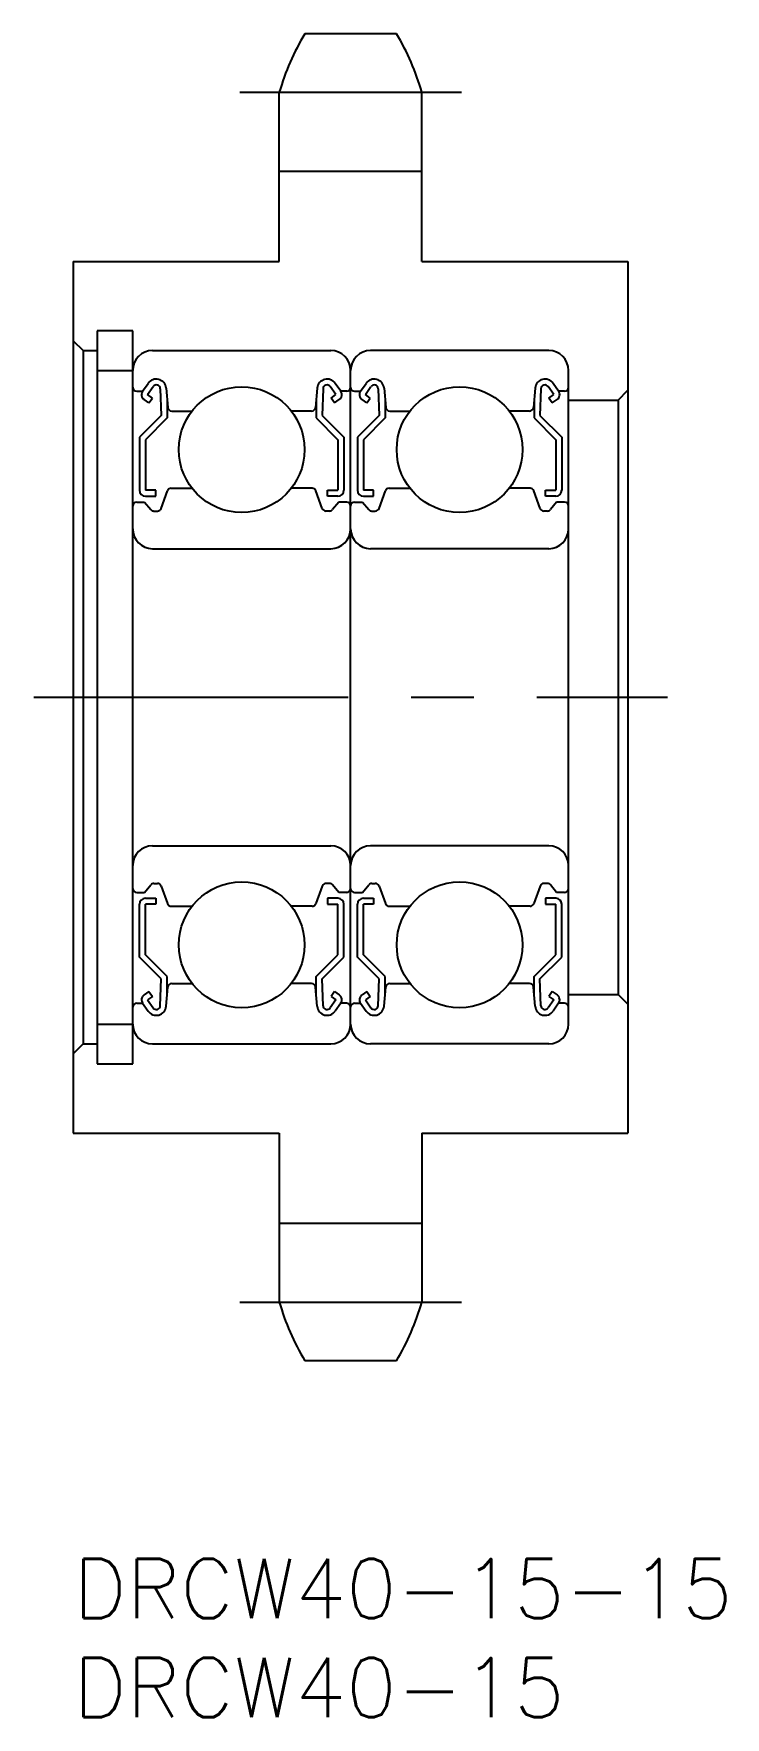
# Model space of a CAD drawing. Extents: x -2 to 32.9, y -8 to 77.
import ezdxf

# ---------------------------------------------------------------- set-up
doc = ezdxf.new("R2010")
doc.units = 0
doc.header["$LTSCALE"] = 0.5
doc.linetypes.add('CENTER', pattern=[50.8, 31.75, -6.35, 6.35, -6.35])
doc.layers.get('0').update_dxf_attribs({"linetype": 'CONTINUOUS'})
for name, color, linetype in [('MSM_CENTER', 1, 'CENTER'), ('MSM_CONTINUOUS', 7, 'CONTINUOUS'), ('MSM_PART_NUMBER', 7, 'CONTINUOUS')]:
    doc.layers.add(name, color=color, linetype=linetype)
doc.styles.get("Standard").update_dxf_attribs({"font": 'txt.shx', "height": 3, "bigfont": 'bigfont.shx'})

# ---------------------------------------------------------------- blocks, each defined once
blk = doc.blocks.new('*U2')
at = {"layer": 'MSM_PART_NUMBER'}
blk.add_text('DRCW40-15-15', height=3, dxfattribs=at).set_placement((0, -3))
blk = doc.blocks.new('*U3')
at = {"layer": 'MSM_PART_NUMBER'}
blk.add_text('DRCW40-15', height=3, dxfattribs=at).set_placement((0, -8))

msp = doc.modelspace()

# ---------------------------------------------------------------- linework, layer by layer
for p, q in [((3, 43.5), (3, 43.5)), ((25, 43.5), (25, 43.5))]:
    msp.add_line(p, q)
at = {"layer": 'MSM_CENTER'}
for p, q in [((8.4, 74.04), (19.6, 74.04)), ((-2, 43.5), (30, 43.5)), ((8.4, 12.96), (19.6, 12.96))]:
    msp.add_line(p, q, dxfattribs=at)
at = {"layer": 'MSM_CONTINUOUS'}
for p, q in [((16.311, 77), (11.689, 77)), ((10.4, 65.5), (10.4, 74.04)), ((17.6, 65.5), (17.6, 74.04)), ((10.4, 70.06), (17.6, 70.06)), ((0, 65.5), (10.4, 65.5)), ((0, 65.5), (0, 21.5)), ((17.6, 65.5), (28, 65.5)), ((28, 65.5), (28, 21.5)), ((0, 61.5), (0.5, 61)), ((1.2, 62), (1.2, 25)), ((3, 62), (1.2, 62)), ((3, 25), (3, 62)), ((0.5, 61), (0.5, 26)), ((0.5, 61), (1.2, 61)), ((4, 61), (13, 61)), ((24, 61), (15, 61)), ((1.2, 60), (3, 60)), ((14, 27), (14, 60)), ((25, 27), (25, 60)), ((3.2, 58.95), (3.5, 58.95)), ((3.5, 58.95), (3.779, 59.347)), ((3.746, 58.778), (4.028, 59.18)), ((3.991, 58.605), (3.746, 58.778)), ((4.392, 59.073), (4.442, 57.724)), ((4.686, 59.104), (4.772, 58.132)), ((12.314, 59.104), (12.228, 58.132)), ((12.608, 59.073), (12.558, 57.724)), ((13.254, 58.778), (12.972, 59.18)), ((13.009, 58.605), (13.254, 58.778)), ((13.5, 58.95), (13.221, 59.347)), ((13.8, 58.95), (13.5, 58.95)), ((14.2, 58.95), (14.5, 58.95)), ((14.5, 58.95), (14.779, 59.347)), ((14.746, 58.778), (15.028, 59.18)), ((14.991, 58.605), (14.746, 58.778)), ((15.392, 59.073), (15.442, 57.724)), ((15.686, 59.104), (15.772, 58.132)), ((23.314, 59.104), (23.228, 58.132)), ((23.608, 59.073), (23.558, 57.724)), ((24.254, 58.778), (23.972, 59.18)), ((24.009, 58.605), (24.254, 58.778)), ((24.5, 58.95), (24.221, 59.347)), ((24.8, 58.95), (24.5, 58.95)), ((27.5, 58.5), (28, 59)), ((3.819, 58.36), (3.574, 58.532)), ((3.819, 58.36), (3.991, 58.605)), ((4.742, 58.471), (4.742, 57.6)), ((4.971, 57.95), (5.994, 57.95)), ((12.029, 57.95), (11.006, 57.95)), ((12.258, 58.471), (12.258, 57.6)), ((13.181, 58.36), (13.009, 58.605)), ((13.181, 58.36), (13.426, 58.532)), ((14.819, 58.36), (14.574, 58.532)), ((14.819, 58.36), (14.991, 58.605)), ((15.742, 58.471), (15.742, 57.6)), ((15.971, 57.95), (16.994, 57.95)), ((23.029, 57.95), (22.006, 57.95)), ((23.258, 58.471), (23.258, 57.6)), ((24.181, 58.36), (24.009, 58.605)), ((24.181, 58.36), (24.426, 58.532)), ((25, 58.5), (27.5, 58.5)), ((27.5, 58.5), (27.5, 28.5)), ((4.442, 57.724), (3.342, 56.624)), ((4.742, 57.6), (3.642, 56.5)), ((12.258, 57.6), (13.358, 56.5)), ((12.558, 57.724), (13.658, 56.624)), ((15.442, 57.724), (14.342, 56.624)), ((15.742, 57.6), (14.642, 56.5)), ((23.258, 57.6), (24.358, 56.5)), ((23.558, 57.724), (24.658, 56.624)), ((3.342, 56.624), (3.342, 53.95)), ((3.642, 56.5), (3.642, 53.95)), ((13.358, 56.5), (13.358, 53.95)), ((13.658, 56.624), (13.658, 53.95)), ((14.342, 56.624), (14.342, 53.95)), ((14.642, 56.5), (14.642, 53.95)), ((24.358, 56.5), (24.358, 53.95)), ((24.658, 56.624), (24.658, 53.95)), ((4.162, 53.95), (3.642, 53.95)), ((3.642, 53.65), (4.162, 53.65)), ((4.162, 53.65), (4.162, 53.95)), ((4.434, 53.031), (4.757, 53.918)), ((4.945, 54.05), (5.994, 54.05)), ((12.055, 54.05), (11.006, 54.05)), ((12.566, 53.031), (12.243, 53.918)), ((12.838, 53.65), (12.838, 53.95)), ((12.838, 53.95), (13.358, 53.95)), ((13.358, 53.65), (12.838, 53.65)), ((15.162, 53.95), (14.642, 53.95)), ((14.642, 53.65), (15.162, 53.65)), ((15.162, 53.65), (15.162, 53.95)), ((15.434, 53.031), (15.757, 53.918)), ((15.945, 54.05), (16.994, 54.05)), ((23.055, 54.05), (22.006, 54.05)), ((23.566, 53.031), (23.243, 53.918)), ((23.838, 53.65), (23.838, 53.95)), ((23.838, 53.95), (24.358, 53.95)), ((24.358, 53.65), (23.838, 53.65)), ((3.2, 53.35), (3.6, 53.35)), ((3.6, 53.35), (3.918, 52.971)), ((4.071, 52.9), (4.246, 52.9)), ((12.929, 52.9), (12.754, 52.9)), ((13.4, 53.35), (13.082, 52.971)), ((13.8, 53.35), (13.4, 53.35)), ((14.2, 53.35), (14.6, 53.35)), ((14.6, 53.35), (14.918, 52.971)), ((15.071, 52.9), (15.246, 52.9)), ((23.929, 52.9), (23.754, 52.9)), ((24.4, 53.35), (24.082, 52.971)), ((24.8, 53.35), (24.4, 53.35)), ((4, 51), (13, 51)), ((24, 51), (15, 51)), ((4, 36), (13, 36)), ((24, 36), (15, 36)), ((3.6, 33.65), (3.918, 34.029)), ((4.071, 34.1), (4.246, 34.1)), ((12.929, 34.1), (12.754, 34.1)), ((13.4, 33.65), (13.082, 34.029)), ((14.6, 33.65), (14.918, 34.029)), ((15.071, 34.1), (15.246, 34.1)), ((23.929, 34.1), (23.754, 34.1)), ((24.4, 33.65), (24.082, 34.029)), ((3.2, 33.65), (3.6, 33.65)), ((3.642, 33.35), (4.162, 33.35)), ((4.162, 33.35), (4.162, 33.05)), ((4.434, 33.969), (4.757, 33.082)), ((12.566, 33.969), (12.243, 33.082)), ((13.358, 33.35), (12.838, 33.35)), ((12.838, 33.35), (12.838, 33.05)), ((13.8, 33.65), (13.4, 33.65)), ((14.2, 33.65), (14.6, 33.65)), ((14.642, 33.35), (15.162, 33.35)), ((15.162, 33.35), (15.162, 33.05)), ((15.434, 33.969), (15.757, 33.082)), ((23.566, 33.969), (23.243, 33.082)), ((23.838, 33.35), (23.838, 33.05)), ((24.358, 33.35), (23.838, 33.35)), ((24.8, 33.65), (24.4, 33.65)), ((3.342, 30.376), (3.342, 33.05)), ((3.642, 30.5), (3.642, 33.05)), ((4.162, 33.05), (3.642, 33.05)), ((4.945, 32.95), (5.994, 32.95)), ((12.055, 32.95), (11.006, 32.95)), ((12.838, 33.05), (13.358, 33.05)), ((13.358, 30.5), (13.358, 33.05)), ((13.658, 30.376), (13.658, 33.05)), ((14.342, 30.376), (14.342, 33.05)), ((14.642, 30.5), (14.642, 33.05)), ((15.162, 33.05), (14.642, 33.05)), ((15.945, 32.95), (16.994, 32.95)), ((23.055, 32.95), (22.006, 32.95)), ((23.838, 33.05), (24.358, 33.05)), ((24.358, 30.5), (24.358, 33.05)), ((24.658, 30.376), (24.658, 33.05)), ((4.442, 29.276), (3.342, 30.376)), ((4.742, 29.4), (3.642, 30.5)), ((12.258, 29.4), (13.358, 30.5)), ((12.558, 29.276), (13.658, 30.376)), ((15.442, 29.276), (14.342, 30.376)), ((15.742, 29.4), (14.642, 30.5)), ((23.258, 29.4), (24.358, 30.5)), ((23.558, 29.276), (24.658, 30.376)), ((4.392, 27.927), (4.442, 29.276)), ((4.742, 28.529), (4.742, 29.4)), ((4.971, 29.05), (5.994, 29.05)), ((12.029, 29.05), (11.006, 29.05)), ((12.258, 28.529), (12.258, 29.4)), ((12.608, 27.927), (12.558, 29.276)), ((15.392, 27.927), (15.442, 29.276)), ((15.742, 28.529), (15.742, 29.4)), ((15.971, 29.05), (16.994, 29.05)), ((23.029, 29.05), (22.006, 29.05)), ((23.258, 28.529), (23.258, 29.4)), ((23.608, 27.927), (23.558, 29.276)), ((3.2, 28.05), (3.5, 28.05)), ((3.5, 28.05), (3.779, 27.653)), ((3.819, 28.64), (3.574, 28.468)), ((3.991, 28.395), (3.746, 28.222)), ((3.746, 28.222), (4.028, 27.82)), ((3.819, 28.64), (3.991, 28.395)), ((4.686, 27.896), (4.772, 28.868)), ((12.314, 27.896), (12.228, 28.868)), ((13.254, 28.222), (12.972, 27.82)), ((13.181, 28.64), (13.009, 28.395)), ((13.009, 28.395), (13.254, 28.222)), ((13.181, 28.64), (13.426, 28.468)), ((13.5, 28.05), (13.221, 27.653)), ((13.8, 28.05), (13.5, 28.05)), ((14.2, 28.05), (14.5, 28.05)), ((14.5, 28.05), (14.779, 27.653)), ((14.819, 28.64), (14.574, 28.468)), ((14.991, 28.395), (14.746, 28.222)), ((14.746, 28.222), (15.028, 27.82)), ((14.819, 28.64), (14.991, 28.395)), ((15.686, 27.896), (15.772, 28.868)), ((23.314, 27.896), (23.228, 28.868)), ((24.254, 28.222), (23.972, 27.82)), ((24.181, 28.64), (24.009, 28.395)), ((24.009, 28.395), (24.254, 28.222)), ((24.181, 28.64), (24.426, 28.468)), ((24.5, 28.05), (24.221, 27.653)), ((24.8, 28.05), (24.5, 28.05)), ((25, 28.5), (27.5, 28.5)), ((27.5, 28.5), (28, 28)), ((1.2, 27), (3, 27)), ((0, 25.5), (0.5, 26)), ((0.5, 26), (1.2, 26)), ((4, 26), (13, 26)), ((24, 26), (15, 26)), ((1.2, 25), (3, 25)), ((0, 21.5), (10.4, 21.5)), ((10.4, 21.5), (10.4, 12.96)), ((17.6, 21.5), (17.6, 12.96)), ((17.6, 21.5), (28, 21.5)), ((10.4, 16.94), (17.6, 16.94)), ((16.311, 10), (11.689, 10))]:
    msp.add_line(p, q, dxfattribs=at)
for centre in [(8.5, 56), (19.5, 56), (8.5, 31), (19.5, 31)]:
    msp.add_circle(centre, 3.175, dxfattribs=at)
for centre, radius, start, end in [((22.506, 70.529), 12.605, 149.11221, 163.82779), ((5.494, 70.529), 12.605, 16.17221, 30.88779), ((4, 60), 1, 90, 180), ((13, 60), 1, 0, 90), ((15, 60), 1, 90, 180), ((24, 60), 1, 0, 90), ((4.188, 59.06), 0.5, 5.06502, 144.93555), ((12.812, 59.06), 0.5, 35.06445, 174.93498), ((15.188, 59.06), 0.5, 5.06502, 144.93555), ((23.812, 59.06), 0.5, 35.06445, 174.93498), ((3.2, 59.15), 0.2, 180, 270), ((3.745, 58.777), 0.3, 144.93555, 235.03769), ((4.192, 59.065), 0.2, 2.13118, 144.93675), ((12.808, 59.065), 0.2, 35.06325, 177.86882), ((13.255, 58.777), 0.3, 304.96231, 35.06445), ((13.8, 59.15), 0.2, 270, 0), ((14.2, 59.15), 0.2, 180, 270), ((14.745, 58.777), 0.3, 144.93555, 235.03769), ((15.192, 59.065), 0.2, 2.13118, 144.93675), ((23.808, 59.065), 0.2, 35.06325, 177.86882), ((24.255, 58.777), 0.3, 304.96231, 35.06445), ((24.8, 59.15), 0.2, 270, 0), ((4.971, 58.15), 0.2, 185.06502, 270), ((12.029, 58.15), 0.2, 270, 354.93498), ((15.971, 58.15), 0.2, 185.06502, 270), ((23.029, 58.15), 0.2, 270, 354.93498), ((3.642, 53.95), 0.3, 180, 270), ((4.945, 53.85), 0.2, 90, 159.97033), ((12.055, 53.85), 0.2, 20.02967, 90), ((13.358, 53.95), 0.3, 270, 0), ((14.642, 53.95), 0.3, 180, 270), ((15.945, 53.85), 0.2, 90, 159.97033), ((23.055, 53.85), 0.2, 20.02967, 90), ((24.358, 53.95), 0.3, 270, 0), ((3.2, 53.15), 0.2, 90, 180), ((4.071, 53.1), 0.2, 219.99699, 270), ((4.246, 53.1), 0.2, 270, 339.97033), ((12.754, 53.1), 0.2, 200.02967, 270), ((12.929, 53.1), 0.2, 270, 320.00301), ((13.8, 53.15), 0.2, 0, 90), ((14.2, 53.15), 0.2, 90, 180), ((15.071, 53.1), 0.2, 219.99699, 270), ((15.246, 53.1), 0.2, 270, 339.97033), ((23.754, 53.1), 0.2, 200.02967, 270), ((23.929, 53.1), 0.2, 270, 320.00301), ((24.8, 53.15), 0.2, 0, 90), ((4, 52), 1, 180, 270), ((13, 52), 1, 270, 0), ((15, 52), 1, 180, 270), ((24, 52), 1, 270, 0), ((4, 35), 1, 90, 180), ((13, 35), 1, 360, 90), ((15, 35), 1, 90, 180), ((24, 35), 1, 0, 90), ((4.071, 33.9), 0.2, 90, 140.00301), ((4.246, 33.9), 0.2, 20.02967, 90), ((12.754, 33.9), 0.2, 90, 159.97033), ((12.929, 33.9), 0.2, 39.99699, 90), ((15.071, 33.9), 0.2, 90, 140.00301), ((15.246, 33.9), 0.2, 20.02967, 90), ((23.754, 33.9), 0.2, 90, 159.97033), ((23.929, 33.9), 0.2, 39.99699, 90), ((3.2, 33.85), 0.2, 180, 270), ((3.642, 33.05), 0.3, 90, 180), ((13.358, 33.05), 0.3, 0, 90), ((13.8, 33.85), 0.2, 270, 0), ((14.2, 33.85), 0.2, 180, 270), ((14.642, 33.05), 0.3, 90, 180), ((24.358, 33.05), 0.3, 0, 90), ((24.8, 33.85), 0.2, 270, 0), ((4.945, 33.15), 0.2, 200.02967, 270), ((12.055, 33.15), 0.2, 270, 339.97033), ((15.945, 33.15), 0.2, 200.02967, 270), ((23.055, 33.15), 0.2, 270, 339.97033), ((4.971, 28.85), 0.2, 90, 174.93498), ((12.029, 28.85), 0.2, 5.06502, 90), ((15.971, 28.85), 0.2, 90, 174.93498), ((23.029, 28.85), 0.2, 5.06502, 90), ((3.2, 27.85), 0.2, 90, 180), ((3.745, 28.223), 0.3, 124.96231, 215.06445), ((13.255, 28.223), 0.3, 324.93555, 55.03769), ((13.8, 27.85), 0.2, 0, 90), ((14.2, 27.85), 0.2, 90, 180), ((14.745, 28.223), 0.3, 124.96231, 215.06445), ((24.255, 28.223), 0.3, 324.93555, 55.03769), ((24.8, 27.85), 0.2, 0, 90), ((4.188, 27.94), 0.5, 215.06445, 354.93498), ((4.192, 27.935), 0.2, 215.06325, 357.86882), ((12.812, 27.94), 0.5, 185.06502, 324.93555), ((12.808, 27.935), 0.2, 182.13118, 324.93675), ((15.188, 27.94), 0.5, 215.06445, 354.93498), ((15.192, 27.935), 0.2, 215.06325, 357.86882), ((23.812, 27.94), 0.5, 185.06502, 324.93555), ((23.808, 27.935), 0.2, 182.13118, 324.93675), ((4, 27), 1, 180, 270), ((13, 27), 1, 270, 360), ((15, 27), 1, 180, 270), ((24, 27), 1, 270, 0), ((22.506, 16.471), 12.605, 196.17221, 210.88779), ((5.494, 16.471), 12.605, 329.11221, 343.82779)]:
    msp.add_arc(centre, radius, start, end, dxfattribs=at)

# ---------------------------------------------------------------- block references
for name in ['*U2', '*U3']:
    msp.add_blockref(name, (0, 0), dxfattribs=at)

doc.saveas('drawing.dxf')
